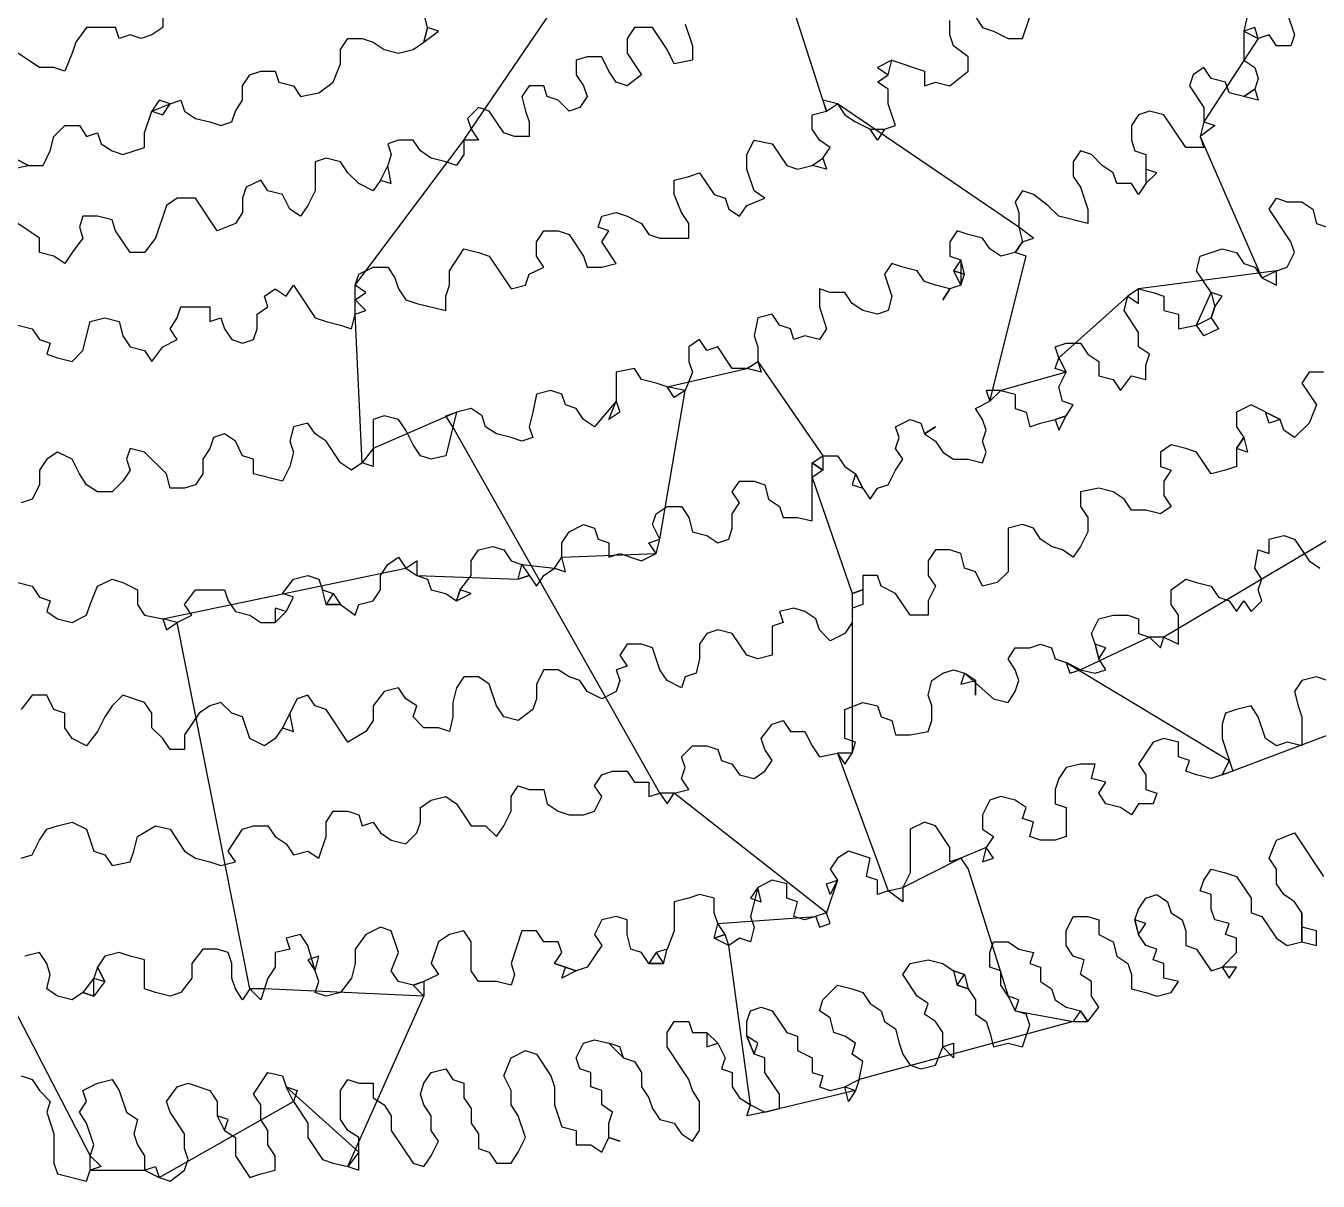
# Model space of a CAD drawing. Header units: metres. Extents: x 15 to 2853, y 44 to 1438.
# Drawn here: x 2241.2 to 2597.5, y 530 to 848.5 of the extents above; entities that cross this region are included whole.
import ezdxf

# ---------------------------------------------------------------- set-up
doc = ezdxf.new("R2010")
doc.units = ezdxf.units.M
doc.layers.add('Draw', color=2, linetype='CONTINUOUS')
doc.layers.add('Skip', color=1, linetype='CONTINUOUS')

msp = doc.modelspace()

# ---------------------------------------------------------------- linework, layer by layer
at = {"layer": 'draw'}
for p, q in [((2279, 852), (2279, 848)), ((2352, 848), (2351, 852)), ((2589, 852), (2591, 846)), ((2258, 848), (2255, 844)), ((2266, 848), (2258, 848)), ((2267, 845), (2266, 848)), ((2279, 848), (2276, 846)), ((2352, 848), (2351, 844)), ((2355, 847), (2352, 848)), ((2409, 848), (2407, 845)), ((2414, 848), (2409, 848)), ((2418, 842), (2414, 848)), ((2423, 849), (2425, 843)), ((2496, 846), (2496, 850)), ((2503, 851), (2505, 848)), ((2505, 848), (2508, 847)), ((2516, 845), (2518, 851)), ((2580, 848), (2577, 847)), ((2581, 845), (2580, 848)), ((2270, 846), (2267, 845)), ((2273, 845), (2270, 846)), ((2276, 846), (2273, 845)), ((2328, 842), (2330, 845)), ((2330, 845), (2334, 845)), ((2334, 845), (2337, 844)), ((2351, 844), (2355, 847)), ((2407, 845), (2407, 841)), ((2497, 843), (2496, 846)), ((2508, 847), (2512, 845)), ((2512, 845), (2516, 845)), ((2577, 847), (2577, 839)), ((2577, 847), (2581, 845)), ((2584, 846), (2581, 845)), ((2586, 843), (2584, 846)), ((2591, 846), (2590, 843)), ((2245, 837), (2239, 841)), ((2254, 841), (2252, 836)), ((2255, 844), (2254, 841)), ((2328, 838), (2328, 842)), ((2337, 844), (2340, 842)), ((2340, 842), (2344, 841)), ((2344, 841), (2348, 842)), ((2348, 842), (2351, 844)), ((2407, 841), (2411, 835)), ((2420, 838), (2418, 842)), ((2425, 843), (2425, 839)), ((2501, 840), (2497, 843)), ((2590, 843), (2586, 843)), ((2326, 833), (2328, 838)), ((2396, 840), (2393, 839)), ((2393, 839), (2393, 835)), ((2400, 840), (2396, 840)), ((2402, 836), (2400, 840)), ((2425, 839), (2420, 838)), ((2480, 839), (2476, 837)), ((2479, 835), (2480, 839)), ((2480, 839), (2489, 836)), ((2501, 836), (2501, 840)), ((2577, 839), (2580, 837)), ((2249, 837), (2245, 837)), ((2252, 836), (2249, 837)), ((2301, 832), (2303, 835)), ((2303, 835), (2306, 836)), ((2306, 836), (2310, 836)), ((2310, 836), (2311, 833)), ((2393, 835), (2395, 832)), ((2404, 833), (2402, 836)), ((2411, 835), (2407, 832)), ((2476, 837), (2479, 835)), ((2476, 833), (2479, 835)), ((2489, 836), (2489, 832)), ((2563, 835), (2562, 832)), ((2566, 837), (2563, 835)), ((2568, 834), (2566, 837)), ((2572, 833), (2568, 834)), ((2580, 837), (2581, 834)), ((2581, 834), (2580, 831)), ((2301, 828), (2301, 832)), ((2311, 833), (2315, 832)), ((2315, 832), (2317, 829)), ((2322, 830), (2326, 833)), ((2380, 832), (2378, 829)), ((2384, 832), (2380, 832)), ((2385, 829), (2384, 832)), ((2395, 832), (2396, 829)), ((2407, 832), (2404, 833)), ((2479, 831), (2476, 833)), ((2479, 827), (2479, 831)), ((2489, 832), (2492, 833)), ((2492, 833), (2496, 832)), ((2562, 832), (2566, 826)), ((2573, 830), (2572, 833)), ((2580, 831), (2577, 829)), ((2580, 831), (2581, 828)), ((2278, 828), (2276, 825)), ((2281, 827), (2278, 828)), ((2279, 824), (2281, 827)), ((2281, 827), (2284, 828)), ((2284, 828), (2285, 825)), ((2299, 825), (2301, 828)), ((2378, 829), (2379, 825)), ((2388, 828), (2385, 829)), ((2391, 825), (2388, 828)), ((2396, 829), (2394, 826)), ((2465, 827), (2461, 828)), ((2461, 828), (2462, 825)), ((2462, 825), (2465, 827)), ((2465, 827), (2467, 824)), ((2481, 821), (2479, 827)), ((2581, 828), (2573, 830)), ((2274, 819), (2276, 825)), ((2276, 825), (2279, 824)), ((2285, 825), (2288, 823)), ((2288, 823), (2292, 822)), ((2298, 822), (2299, 825)), ((2366, 826), (2363, 823)), ((2363, 823), (2364, 820)), ((2369, 825), (2366, 826)), ((2373, 819), (2369, 825)), ((2379, 825), (2380, 822)), ((2394, 826), (2391, 825)), ((2458, 824), (2462, 825)), ((2458, 820), (2458, 824)), ((2467, 824), (2470, 822)), ((2548, 824), (2546, 821)), ((2551, 825), (2548, 824)), ((2555, 824), (2551, 825)), ((2561, 815), (2555, 824)), ((2566, 826), (2566, 822)), ((2249, 818), (2252, 821)), ((2252, 821), (2256, 821)), ((2256, 821), (2258, 818)), ((2292, 822), (2295, 821)), ((2295, 821), (2298, 822)), ((2362, 817), (2364, 820)), ((2364, 820), (2366, 817)), ((2380, 822), (2380, 818)), ((2460, 817), (2458, 820)), ((2470, 822), (2474, 820)), ((2474, 820), (2478, 820)), ((2476, 817), (2474, 820)), ((2478, 820), (2476, 817)), ((2478, 820), (2481, 821)), ((2546, 821), (2546, 817)), ((2566, 822), (2565, 818)), ((2569, 821), (2565, 818)), ((2566, 822), (2569, 821)), ((2248, 814), (2249, 818)), ((2258, 818), (2261, 819)), ((2261, 819), (2262, 816)), ((2262, 816), (2265, 814)), ((2274, 815), (2274, 819)), ((2344, 817), (2341, 816)), ((2341, 816), (2342, 813)), ((2348, 817), (2344, 817)), ((2350, 814), (2348, 817)), ((2366, 817), (2362, 817)), ((2362, 817), (2362, 813)), ((2376, 818), (2373, 819)), ((2380, 818), (2376, 818)), ((2440, 813), (2442, 817)), ((2442, 817), (2447, 816)), ((2447, 816), (2451, 810)), ((2463, 815), (2460, 817)), ((2546, 817), (2547, 814)), ((2565, 818), (2566, 815)), ((2246, 810), (2248, 814)), ((2265, 814), (2268, 813)), ((2268, 813), (2274, 815)), ((2342, 813), (2341, 810)), ((2353, 812), (2350, 814)), ((2362, 813), (2360, 810)), ((2440, 809), (2440, 813)), ((2461, 812), (2463, 815)), ((2532, 814), (2530, 811)), ((2535, 813), (2532, 814)), ((2538, 810), (2535, 813)), ((2547, 814), (2550, 813)), ((2550, 813), (2550, 805)), ((2566, 815), (2561, 815)), ((2237, 809), (2242, 810)), ((2242, 810), (2238, 812)), ((2242, 810), (2246, 810)), ((2324, 812), (2321, 811)), ((2321, 811), (2321, 803)), ((2328, 811), (2324, 812)), ((2330, 808), (2328, 811)), ((2341, 810), (2339, 806)), ((2342, 805), (2341, 810)), ((2357, 811), (2353, 812)), ((2360, 810), (2357, 811)), ((2442, 803), (2440, 809)), ((2451, 810), (2454, 809)), ((2454, 809), (2458, 810)), ((2458, 810), (2461, 812)), ((2462, 809), (2458, 810)), ((2461, 812), (2462, 809)), ((2530, 811), (2530, 807)), ((2541, 808), (2538, 810)), ((2553, 808), (2550, 809)), ((2306, 806), (2302, 804)), ((2308, 803), (2306, 806)), ((2333, 805), (2330, 808)), ((2339, 806), (2337, 803)), ((2339, 806), (2342, 805)), ((2420, 806), (2424, 807)), ((2420, 802), (2420, 806)), ((2424, 807), (2427, 808)), ((2427, 808), (2431, 802)), ((2530, 807), (2532, 804)), ((2542, 805), (2541, 808)), ((2550, 805), (2553, 808)), ((2302, 804), (2301, 801)), ((2312, 802), (2308, 803)), ((2314, 798), (2312, 802)), ((2321, 803), (2319, 799)), ((2337, 803), (2333, 805)), ((2422, 797), (2420, 802)), ((2431, 802), (2434, 801)), ((2445, 801), (2442, 803)), ((2516, 803), (2514, 800)), ((2519, 802), (2516, 803)), ((2523, 799), (2519, 802)), ((2532, 804), (2534, 798)), ((2546, 805), (2542, 805)), ((2548, 802), (2546, 805)), ((2550, 805), (2548, 802)), ((2280, 799), (2277, 790)), ((2283, 801), (2280, 799)), ((2288, 801), (2283, 801)), ((2294, 792), (2288, 801)), ((2301, 801), (2301, 797)), ((2317, 796), (2314, 798)), ((2319, 799), (2317, 796)), ((2434, 801), (2435, 798)), ((2435, 798), (2438, 796)), ((2438, 796), (2440, 799)), ((2440, 799), (2445, 801)), ((2514, 800), (2515, 797)), ((2526, 796), (2523, 799)), ((2534, 798), (2534, 794)), ((2584, 798), (2586, 801)), ((2590, 789), (2584, 798)), ((2586, 801), (2589, 800)), ((2589, 800), (2593, 800)), ((2593, 800), (2596, 798)), ((2596, 798), (2597, 794)), ((2257, 796), (2256, 793)), ((2261, 796), (2257, 796)), ((2265, 795), (2261, 796)), ((2266, 792), (2265, 795)), ((2301, 797), (2299, 794)), ((2399, 793), (2400, 796)), ((2400, 796), (2404, 797)), ((2404, 797), (2407, 796)), ((2407, 796), (2411, 794)), ((2424, 794), (2422, 797)), ((2515, 797), (2515, 793)), ((2534, 794), (2526, 796)), ((2245, 790), (2239, 794)), ((2256, 793), (2257, 790)), ((2270, 786), (2266, 792)), ((2299, 794), (2294, 792)), ((2382, 789), (2384, 792)), ((2384, 792), (2388, 792)), ((2388, 792), (2391, 791)), ((2391, 791), (2395, 785)), ((2402, 792), (2399, 793)), ((2400, 789), (2402, 792)), ((2411, 794), (2413, 791)), ((2413, 791), (2416, 790)), ((2424, 790), (2424, 794)), ((2498, 792), (2496, 789)), ((2501, 791), (2498, 792)), ((2505, 790), (2501, 791)), ((2515, 793), (2516, 789)), ((2519, 790), (2515, 793)), ((2597, 794), (2600, 793)), ((2245, 786), (2245, 790)), ((2257, 790), (2254, 786)), ((2277, 790), (2274, 786)), ((2382, 785), (2382, 789)), ((2404, 783), (2400, 789)), ((2416, 790), (2424, 790)), ((2496, 789), (2496, 785)), ((2507, 787), (2505, 790)), ((2516, 789), (2514, 786)), ((2516, 789), (2519, 790)), ((2591, 786), (2590, 789)), ((2249, 785), (2245, 786)), ((2252, 783), (2249, 785)), ((2254, 786), (2252, 783)), ((2274, 786), (2270, 786)), ((2358, 781), (2362, 787)), ((2362, 787), (2366, 786)), ((2366, 786), (2369, 785)), ((2369, 785), (2375, 776)), ((2384, 782), (2382, 785)), ((2395, 785), (2396, 782)), ((2496, 785), (2499, 784)), ((2499, 784), (2497, 781)), ((2500, 780), (2499, 784)), ((2510, 785), (2507, 787)), ((2514, 786), (2510, 785)), ((2517, 785), (2514, 786)), ((2564, 781), (2565, 785)), ((2565, 785), (2571, 787)), ((2571, 787), (2575, 786)), ((2575, 786), (2577, 783)), ((2589, 782), (2591, 786)), ((2333, 780), (2337, 782)), ((2337, 782), (2341, 782)), ((2341, 782), (2343, 779)), ((2358, 777), (2358, 781)), ((2380, 780), (2384, 782)), ((2396, 782), (2400, 782)), ((2400, 782), (2404, 783)), ((2480, 783), (2478, 780)), ((2483, 782), (2480, 783)), ((2487, 781), (2483, 782)), ((2489, 778), (2487, 781)), ((2497, 781), (2499, 777)), ((2500, 780), (2497, 781)), ((2568, 775), (2564, 781)), ((2577, 783), (2580, 782)), ((2580, 782), (2582, 779)), ((2582, 779), (2586, 781)), ((2586, 781), (2589, 782)), ((2586, 777), (2586, 781)), ((2313, 774), (2315, 777)), ((2315, 777), (2321, 768)), ((2332, 777), (2333, 780)), ((2335, 775), (2332, 777)), ((2332, 769), (2332, 777)), ((2343, 779), (2344, 776)), ((2357, 774), (2358, 777)), ((2375, 776), (2379, 777)), ((2379, 777), (2380, 780)), ((2478, 780), (2480, 774)), ((2492, 777), (2489, 778)), ((2496, 776), (2492, 777)), ((2499, 777), (2496, 776)), ((2499, 777), (2500, 780)), ((2582, 779), (2586, 777)), ((2307, 774), (2310, 776)), ((2308, 771), (2307, 774)), ((2310, 776), (2313, 774)), ((2332, 773), (2335, 775)), ((2344, 776), (2346, 773)), ((2357, 770), (2357, 774)), ((2463, 775), (2460, 776)), ((2460, 776), (2460, 771)), ((2467, 775), (2463, 775)), ((2469, 772), (2467, 775)), ((2480, 774), (2479, 770)), ((2496, 776), (2494, 773)), ((2544, 770), (2545, 774)), ((2548, 776), (2545, 774)), ((2545, 774), (2548, 772)), ((2548, 772), (2548, 776)), ((2548, 776), (2552, 775)), ((2552, 775), (2555, 774)), ((2555, 774), (2555, 770)), ((2571, 774), (2568, 775)), ((2568, 775), (2569, 771)), ((2569, 771), (2571, 774)), ((2283, 768), (2284, 771)), ((2284, 771), (2292, 771)), ((2292, 771), (2292, 767)), ((2305, 769), (2308, 771)), ((2335, 770), (2332, 773)), ((2332, 769), (2335, 770)), ((2346, 773), (2349, 772)), ((2349, 772), (2357, 770)), ((2460, 771), (2462, 765)), ((2472, 770), (2469, 772)), ((2476, 769), (2472, 770)), ((2479, 770), (2476, 769)), ((2548, 764), (2544, 770)), ((2555, 770), (2559, 769)), ((2568, 768), (2569, 771)), ((2239, 766), (2243, 765)), ((2257, 759), (2259, 767)), ((2259, 767), (2263, 768)), ((2263, 768), (2267, 767)), ((2281, 765), (2283, 768)), ((2292, 767), (2295, 768)), ((2295, 768), (2296, 765)), ((2305, 765), (2305, 769)), ((2321, 768), (2324, 767)), ((2324, 767), (2328, 766)), ((2328, 766), (2331, 765)), ((2331, 765), (2332, 769)), ((2447, 769), (2443, 768)), ((2449, 766), (2447, 769)), ((2452, 765), (2449, 766)), ((2559, 769), (2559, 765)), ((2559, 765), (2564, 766)), ((2564, 766), (2568, 768)), ((2566, 763), (2564, 766)), ((2568, 768), (2570, 765)), ((2243, 765), (2245, 762)), ((2268, 763), (2270, 760)), ((2283, 762), (2281, 765)), ((2296, 765), (2298, 762)), ((2304, 762), (2305, 765)), ((2442, 763), (2443, 760)), ((2453, 762), (2452, 765)), ((2456, 763), (2453, 762)), ((2460, 762), (2456, 763)), ((2462, 765), (2460, 762)), ((2548, 760), (2548, 764)), ((2570, 765), (2566, 763)), ((2245, 762), (2248, 761)), ((2248, 761), (2247, 758)), ((2254, 756), (2257, 759)), ((2270, 760), (2274, 759)), ((2274, 759), (2276, 756)), ((2276, 756), (2279, 760)), ((2279, 760), (2283, 762)), ((2298, 762), (2301, 761)), ((2301, 761), (2304, 762)), ((2427, 762), (2424, 760)), ((2424, 760), (2424, 756)), ((2429, 759), (2427, 762)), ((2432, 760), (2429, 759)), ((2436, 754), (2432, 760)), ((2525, 760), (2528, 761)), ((2526, 757), (2525, 760)), ((2528, 761), (2532, 761)), ((2532, 761), (2534, 758)), ((2551, 758), (2548, 760)), ((2247, 758), (2250, 757)), ((2250, 757), (2254, 756)), ((2424, 756), (2425, 753)), ((2440, 754), (2443, 756)), ((2443, 756), (2444, 753)), ((2525, 754), (2526, 757)), ((2526, 757), (2528, 753)), ((2534, 758), (2537, 756)), ((2537, 756), (2537, 752)), ((2550, 755), (2551, 758)), ((2409, 754), (2404, 753)), ((2404, 753), (2404, 745)), ((2411, 751), (2409, 754)), ((2425, 753), (2423, 748)), ((2440, 754), (2436, 754)), ((2444, 753), (2440, 754)), ((2528, 753), (2525, 754)), ((2537, 752), (2541, 751)), ((2543, 748), (2546, 752)), ((2546, 752), (2550, 751)), ((2550, 751), (2550, 755)), ((2595, 753), (2593, 750)), ((2599, 753), (2595, 753)), ((2415, 750), (2411, 751)), ((2418, 749), (2415, 750)), ((2420, 746), (2418, 749)), ((2423, 748), (2418, 749)), ((2527, 745), (2526, 749)), ((2541, 751), (2543, 748)), ((2593, 750), (2597, 744)), ((2382, 747), (2381, 742)), ((2386, 748), (2382, 747)), ((2389, 747), (2386, 748)), ((2390, 744), (2389, 747)), ((2402, 740), (2404, 745)), ((2404, 745), (2405, 742)), ((2423, 748), (2420, 746)), ((2503, 743), (2507, 745)), ((2510, 748), (2506, 748)), ((2506, 748), (2507, 745)), ((2507, 745), (2510, 748)), ((2510, 748), (2514, 747)), ((2514, 747), (2514, 743)), ((2530, 744), (2527, 745)), ((2340, 741), (2337, 740)), ((2344, 740), (2340, 741)), ((2360, 742), (2357, 730)), ((2357, 741), (2360, 742)), ((2359, 738), (2357, 741)), ((2364, 743), (2360, 742)), ((2367, 741), (2364, 743)), ((2368, 738), (2367, 741)), ((2381, 742), (2380, 738)), ((2393, 743), (2390, 744)), ((2395, 740), (2393, 743)), ((2405, 742), (2402, 740)), ((2505, 740), (2503, 743)), ((2514, 743), (2517, 742)), ((2517, 742), (2518, 738)), ((2528, 741), (2525, 740)), ((2526, 737), (2528, 741)), ((2528, 741), (2530, 744)), ((2579, 744), (2575, 742)), ((2575, 742), (2575, 738)), ((2587, 740), (2579, 744)), ((2584, 739), (2583, 742)), ((2597, 744), (2595, 739)), ((2315, 738), (2314, 734)), ((2319, 739), (2315, 738)), ((2321, 736), (2319, 739)), ((2337, 740), (2337, 727)), ((2346, 737), (2344, 740)), ((2371, 736), (2368, 738)), ((2380, 738), (2381, 735)), ((2398, 738), (2395, 740)), ((2481, 738), (2485, 740)), ((2482, 735), (2481, 738)), ((2485, 740), (2488, 739)), ((2488, 739), (2489, 736)), ((2489, 736), (2492, 738)), ((2506, 737), (2505, 740)), ((2518, 738), (2521, 739)), ((2521, 739), (2525, 740)), ((2525, 740), (2526, 737)), ((2575, 738), (2577, 735)), ((2587, 740), (2584, 739)), ((2588, 737), (2587, 740)), ((2293, 735), (2292, 732)), ((2296, 736), (2293, 735)), ((2299, 734), (2296, 736)), ((2301, 730), (2299, 734)), ((2314, 734), (2315, 731)), ((2324, 734), (2321, 736)), ((2328, 728), (2324, 734)), ((2348, 733), (2346, 737)), ((2375, 735), (2371, 736)), ((2378, 734), (2375, 735)), ((2381, 735), (2378, 734)), ((2481, 732), (2482, 735)), ((2489, 736), (2492, 734)), ((2492, 734), (2494, 731)), ((2505, 734), (2506, 737)), ((2506, 731), (2505, 734)), ((2575, 732), (2577, 735)), ((2577, 735), (2578, 731)), ((2591, 735), (2588, 737)), ((2250, 731), (2247, 729)), ((2254, 729), (2250, 731)), ((2270, 732), (2269, 729)), ((2274, 731), (2270, 732)), ((2280, 725), (2274, 731)), ((2292, 732), (2290, 729)), ((2315, 731), (2314, 727)), ((2337, 732), (2334, 728)), ((2350, 730), (2348, 733)), ((2483, 729), (2481, 732)), ((2494, 731), (2497, 729)), ((2505, 728), (2506, 731)), ((2557, 733), (2554, 731)), ((2554, 731), (2554, 727)), ((2561, 732), (2557, 733)), ((2564, 731), (2561, 732)), ((2568, 725), (2564, 731)), ((2578, 731), (2575, 732)), ((2575, 732), (2575, 727)), ((2247, 729), (2245, 726)), ((2256, 725), (2254, 729)), ((2269, 729), (2270, 726)), ((2290, 729), (2290, 725)), ((2304, 729), (2301, 730)), ((2304, 725), (2304, 729)), ((2314, 727), (2312, 723)), ((2331, 726), (2328, 728)), ((2334, 728), (2331, 726)), ((2337, 727), (2334, 728)), ((2353, 729), (2350, 730)), ((2357, 730), (2353, 729)), ((2458, 728), (2461, 730)), ((2458, 712), (2458, 728)), ((2461, 726), (2458, 728)), ((2461, 730), (2465, 730)), ((2461, 730), (2461, 726)), ((2465, 730), (2467, 727)), ((2467, 727), (2470, 725)), ((2481, 726), (2483, 729)), ((2497, 729), (2501, 729)), ((2501, 729), (2505, 728)), ((2554, 727), (2557, 726)), ((2575, 727), (2572, 726)), ((2245, 726), (2245, 722)), ((2258, 722), (2256, 725)), ((2270, 726), (2268, 723)), ((2281, 721), (2280, 725)), ((2290, 725), (2288, 722)), ((2312, 723), (2304, 725)), ((2461, 726), (2458, 724)), ((2470, 725), (2469, 722)), ((2472, 721), (2470, 725)), ((2479, 722), (2481, 726)), ((2557, 726), (2555, 723)), ((2572, 726), (2568, 725)), ((2261, 720), (2258, 722)), ((2265, 720), (2261, 720)), ((2268, 723), (2265, 720)), ((2285, 721), (2281, 721)), ((2288, 722), (2285, 721)), ((2436, 720), (2438, 723)), ((2438, 717), (2436, 720)), ((2438, 723), (2442, 723)), ((2442, 723), (2445, 722)), ((2445, 722), (2446, 718)), ((2469, 722), (2472, 721)), ((2472, 721), (2474, 718)), ((2474, 718), (2476, 721)), ((2476, 721), (2479, 722)), ((2537, 721), (2532, 720)), ((2532, 720), (2532, 716)), ((2541, 720), (2537, 721)), ((2544, 718), (2541, 720)), ((2555, 723), (2555, 719)), ((2243, 718), (2240, 717)), ((2436, 714), (2438, 717)), ((2446, 718), (2449, 716)), ((2546, 715), (2544, 718)), ((2555, 719), (2557, 716)), ((2414, 711), (2415, 714)), ((2415, 714), (2418, 716)), ((2422, 716), (2424, 713)), ((2424, 713), (2425, 709)), ((2436, 710), (2436, 714)), ((2449, 716), (2450, 713)), ((2450, 713), (2454, 713)), ((2454, 713), (2458, 712)), ((2532, 716), (2534, 713)), ((2534, 713), (2534, 709)), ((2550, 715), (2546, 715)), ((2554, 714), (2550, 715)), ((2557, 716), (2554, 714)), ((2389, 706), (2391, 709)), ((2395, 711), (2398, 710)), ((2398, 710), (2399, 707)), ((2416, 707), (2414, 711)), ((2425, 709), (2429, 708)), ((2435, 707), (2436, 710)), ((2516, 711), (2512, 710)), ((2512, 710), (2512, 698)), ((2519, 710), (2516, 711)), ((2521, 707), (2519, 710)), ((2534, 709), (2532, 705)), ((2389, 702), (2389, 706)), ((2399, 707), (2402, 706)), ((2402, 706), (2402, 702)), ((2413, 706), (2416, 707)), ((2415, 703), (2413, 706)), ((2415, 703), (2416, 707)), ((2429, 708), (2432, 706)), ((2432, 706), (2435, 707)), ((2524, 705), (2521, 707)), ((2584, 707), (2588, 708)), ((2584, 703), (2584, 707)), ((2588, 708), (2591, 707)), ((2591, 707), (2595, 701)), ((2341, 700), (2344, 702)), ((2344, 702), (2346, 699)), ((2364, 701), (2366, 704)), ((2366, 704), (2370, 705)), ((2370, 705), (2373, 704)), ((2373, 704), (2375, 701)), ((2387, 699), (2389, 702)), ((2390, 698), (2389, 702)), ((2402, 702), (2405, 703)), ((2405, 703), (2411, 701)), ((2411, 701), (2415, 703)), ((2492, 704), (2490, 701)), ((2496, 704), (2492, 704)), ((2499, 703), (2496, 704)), ((2500, 699), (2499, 703)), ((2527, 704), (2524, 705)), ((2530, 702), (2527, 704)), ((2532, 705), (2530, 702)), ((2581, 704), (2584, 703)), ((2339, 697), (2341, 700)), ((2346, 699), (2349, 701)), ((2346, 699), (2349, 697)), ((2349, 701), (2349, 697)), ((2364, 697), (2364, 701)), ((2375, 701), (2378, 700)), ((2377, 696), (2378, 700)), ((2378, 700), (2382, 694)), ((2384, 697), (2387, 699)), ((2387, 699), (2390, 698)), ((2490, 701), (2490, 697)), ((2503, 698), (2500, 699)), ((2582, 696), (2580, 699)), ((2595, 701), (2598, 699)), ((2239, 695), (2243, 694)), ((2261, 694), (2265, 696)), ((2265, 696), (2268, 695)), ((2268, 695), (2272, 693)), ((2312, 692), (2315, 696)), ((2315, 696), (2319, 697)), ((2319, 697), (2322, 696)), ((2322, 696), (2323, 693)), ((2339, 693), (2339, 697)), ((2349, 697), (2352, 696)), ((2352, 696), (2353, 693)), ((2361, 693), (2364, 697)), ((2377, 696), (2380, 697)), ((2382, 694), (2384, 697)), ((2476, 697), (2472, 697)), ((2472, 697), (2472, 689)), ((2477, 694), (2476, 697)), ((2490, 697), (2492, 694)), ((2505, 694), (2503, 698)), ((2509, 695), (2505, 694)), ((2512, 698), (2509, 695)), ((2561, 696), (2564, 695)), ((2564, 695), (2568, 694)), ((2581, 693), (2582, 696)), ((2243, 694), (2245, 691)), ((2259, 689), (2261, 694)), ((2272, 693), (2272, 689)), ((2285, 689), (2288, 693)), ((2288, 693), (2296, 693)), ((2296, 693), (2297, 690)), ((2315, 691), (2312, 692)), ((2323, 693), (2326, 692)), ((2324, 689), (2323, 693)), ((2326, 692), (2324, 689)), ((2326, 692), (2328, 689)), ((2337, 690), (2339, 693)), ((2353, 693), (2357, 692)), ((2357, 692), (2360, 690)), ((2361, 693), (2360, 690)), ((2360, 690), (2364, 692)), ((2364, 692), (2361, 693)), ((2469, 692), (2472, 693)), ((2469, 692), (2469, 684)), ((2481, 692), (2477, 694)), ((2485, 686), (2481, 692)), ((2492, 694), (2490, 690)), ((2557, 689), (2557, 693)), ((2568, 694), (2570, 691)), ((2582, 690), (2581, 693)), ((2245, 691), (2248, 690)), ((2248, 690), (2247, 687)), ((2258, 686), (2259, 689)), ((2272, 689), (2274, 686)), ((2287, 686), (2285, 689)), ((2297, 690), (2299, 687)), ((2313, 687), (2310, 688)), ((2310, 688), (2310, 684)), ((2313, 687), (2315, 691)), ((2328, 689), (2324, 689)), ((2328, 689), (2332, 686)), ((2332, 686), (2333, 689)), ((2333, 689), (2337, 690)), ((2453, 688), (2449, 687)), ((2456, 687), (2453, 688)), ((2472, 689), (2469, 688)), ((2490, 690), (2490, 686)), ((2559, 686), (2557, 689)), ((2570, 691), (2573, 690)), ((2573, 690), (2575, 687)), ((2575, 687), (2577, 690)), ((2577, 690), (2579, 687)), ((2579, 687), (2582, 690)), ((2247, 687), (2250, 685)), ((2250, 685), (2254, 684)), ((2254, 684), (2258, 686)), ((2274, 686), (2279, 685)), ((2279, 685), (2280, 682)), ((2283, 684), (2279, 685)), ((2280, 682), (2283, 684)), ((2283, 684), (2287, 686)), ((2299, 687), (2303, 686)), ((2303, 686), (2306, 684)), ((2306, 684), (2310, 684)), ((2310, 684), (2313, 687)), ((2450, 684), (2447, 683)), ((2449, 687), (2450, 684)), ((2459, 685), (2456, 687)), ((2460, 682), (2459, 685)), ((2469, 684), (2467, 681)), ((2490, 686), (2485, 686)), ((2535, 681), (2537, 685)), ((2537, 685), (2541, 686)), ((2541, 686), (2545, 686)), ((2545, 686), (2548, 685)), ((2548, 685), (2548, 681)), ((2559, 678), (2559, 686)), ((2429, 681), (2427, 678)), ((2432, 682), (2429, 681)), ((2436, 681), (2432, 682)), ((2440, 675), (2436, 681)), ((2447, 683), (2447, 675)), ((2463, 679), (2460, 682)), ((2467, 681), (2463, 679)), ((2536, 678), (2535, 681)), ((2548, 681), (2551, 680)), ((2407, 678), (2405, 675)), ((2411, 678), (2407, 678)), ((2414, 677), (2411, 678)), ((2416, 671), (2414, 677)), ((2427, 678), (2427, 674)), ((2512, 674), (2514, 677)), ((2514, 677), (2518, 677)), ((2518, 677), (2521, 678)), ((2521, 678), (2524, 677)), ((2524, 677), (2525, 674)), ((2539, 677), (2536, 678)), ((2536, 678), (2537, 674)), ((2537, 674), (2539, 677)), ((2551, 680), (2554, 677)), ((2555, 680), (2551, 680)), ((2554, 677), (2555, 680)), ((2555, 680), (2559, 678)), ((2405, 675), (2407, 672)), ((2427, 674), (2426, 670)), ((2443, 674), (2440, 675)), ((2447, 675), (2443, 674)), ((2514, 671), (2512, 674)), ((2525, 674), (2528, 673)), ((2539, 671), (2537, 674)), ((2388, 671), (2384, 671)), ((2391, 669), (2388, 671)), ((2407, 672), (2404, 671)), ((2404, 671), (2405, 668)), ((2418, 668), (2416, 671)), ((2426, 670), (2423, 669)), ((2491, 668), (2494, 670)), ((2494, 670), (2497, 671)), ((2497, 671), (2500, 670)), ((2500, 670), (2499, 667)), ((2503, 668), (2500, 670)), ((2515, 668), (2514, 671)), ((2528, 673), (2529, 670)), ((2532, 671), (2528, 673)), ((2529, 670), (2532, 671)), ((2532, 671), (2536, 670)), ((2536, 670), (2539, 671)), ((2362, 669), (2360, 666)), ((2366, 669), (2362, 669)), ((2369, 667), (2366, 669)), ((2371, 661), (2369, 667)), ((2382, 667), (2382, 663)), ((2394, 668), (2391, 669)), ((2396, 665), (2394, 668)), ((2405, 668), (2404, 665)), ((2422, 666), (2418, 668)), ((2423, 669), (2422, 666)), ((2490, 664), (2491, 668)), ((2499, 667), (2503, 668)), ((2503, 668), (2503, 664)), ((2514, 665), (2515, 668)), ((2593, 668), (2591, 665)), ((2597, 669), (2593, 668)), ((2600, 668), (2597, 669)), ((2243, 664), (2240, 660)), ((2247, 664), (2243, 664)), ((2249, 660), (2247, 664)), ((2268, 664), (2265, 661)), ((2274, 662), (2268, 664)), ((2316, 663), (2312, 655)), ((2319, 664), (2316, 663)), ((2321, 661), (2319, 664)), ((2340, 665), (2337, 661)), ((2344, 666), (2340, 665)), ((2346, 663), (2344, 666)), ((2349, 661), (2346, 663)), ((2360, 666), (2359, 662)), ((2382, 663), (2381, 660)), ((2400, 663), (2396, 665)), ((2404, 665), (2400, 663)), ((2491, 661), (2490, 664)), ((2508, 663), (2512, 662)), ((2512, 662), (2514, 665)), ((2591, 665), (2592, 661)), ((2252, 659), (2249, 660)), ((2265, 661), (2263, 658)), ((2276, 659), (2274, 662)), ((2292, 661), (2289, 659)), ((2295, 662), (2292, 661)), ((2298, 659), (2295, 662)), ((2324, 660), (2321, 661)), ((2330, 651), (2324, 660)), ((2337, 661), (2337, 657)), ((2348, 658), (2349, 661)), ((2359, 662), (2359, 658)), ((2373, 658), (2371, 661)), ((2381, 660), (2377, 657)), ((2467, 660), (2472, 662)), ((2467, 652), (2467, 660)), ((2472, 662), (2476, 661)), ((2476, 661), (2477, 658)), ((2491, 657), (2491, 661)), ((2575, 660), (2572, 659)), ((2579, 661), (2575, 660)), ((2581, 658), (2579, 661)), ((2592, 661), (2593, 658)), ((2252, 655), (2252, 659)), ((2263, 658), (2261, 654)), ((2276, 655), (2276, 659)), ((2289, 659), (2285, 653)), ((2301, 658), (2298, 659)), ((2303, 652), (2301, 658)), ((2315, 654), (2314, 659)), ((2337, 657), (2335, 654)), ((2351, 655), (2348, 658)), ((2359, 658), (2358, 654)), ((2377, 657), (2373, 658)), ((2444, 652), (2447, 656)), ((2447, 656), (2450, 657)), ((2450, 657), (2452, 654)), ((2477, 658), (2480, 657)), ((2480, 657), (2481, 653)), ((2490, 654), (2491, 657)), ((2572, 659), (2571, 656)), ((2571, 656), (2571, 652)), ((2583, 652), (2581, 658)), ((2593, 658), (2593, 650)), ((2254, 652), (2252, 655)), ((2258, 650), (2254, 652)), ((2279, 652), (2276, 655)), ((2281, 649), (2279, 652)), ((2285, 653), (2285, 649)), ((2307, 650), (2303, 652)), ((2310, 652), (2307, 650)), ((2312, 655), (2310, 652)), ((2312, 655), (2315, 654)), ((2335, 654), (2330, 651)), ((2355, 655), (2351, 655)), ((2358, 654), (2355, 655)), ((2445, 649), (2444, 652)), ((2452, 654), (2456, 654)), ((2456, 654), (2458, 650)), ((2470, 651), (2467, 652)), ((2481, 653), (2485, 653)), ((2485, 653), (2490, 654)), ((2555, 652), (2552, 651)), ((2559, 651), (2555, 652)), ((2571, 652), (2574, 643)), ((2586, 650), (2583, 652)), ((2285, 649), (2281, 649)), ((2422, 647), (2425, 650)), ((2425, 650), (2429, 650)), ((2429, 650), (2432, 649)), ((2432, 649), (2433, 646)), ((2447, 646), (2445, 649)), ((2458, 650), (2460, 647)), ((2469, 648), (2470, 651)), ((2552, 651), (2548, 645)), ((2559, 647), (2559, 651)), ((2589, 651), (2586, 650)), ((2593, 650), (2589, 651)), ((2423, 644), (2422, 647)), ((2433, 646), (2436, 645)), ((2436, 645), (2438, 642)), ((2445, 643), (2447, 646)), ((2460, 647), (2465, 648)), ((2465, 648), (2467, 645)), ((2469, 648), (2465, 648)), ((2467, 645), (2469, 648)), ((2532, 645), (2528, 644)), ((2536, 645), (2532, 645)), ((2535, 641), (2536, 645)), ((2548, 645), (2550, 642)), ((2562, 646), (2559, 647)), ((2561, 643), (2562, 646)), ((2573, 646), (2571, 642)), ((2398, 639), (2400, 642)), ((2400, 642), (2403, 643)), ((2403, 643), (2407, 643)), ((2407, 643), (2409, 640)), ((2422, 641), (2423, 644)), ((2442, 641), (2445, 643)), ((2528, 644), (2526, 641)), ((2550, 642), (2550, 638)), ((2564, 642), (2561, 643)), ((2568, 641), (2564, 642)), ((2574, 643), (2568, 641)), ((2375, 636), (2377, 639)), ((2377, 639), (2380, 638)), ((2380, 638), (2384, 638)), ((2384, 638), (2385, 634)), ((2400, 636), (2398, 639)), ((2409, 640), (2413, 640)), ((2413, 640), (2413, 636)), ((2420, 637), (2424, 638)), ((2424, 638), (2422, 641)), ((2526, 641), (2525, 638)), ((2525, 638), (2525, 634)), ((2539, 640), (2535, 641)), ((2537, 637), (2539, 640)), ((2550, 638), (2553, 637)), ((2350, 633), (2353, 635)), ((2353, 635), (2357, 636)), ((2357, 636), (2360, 634)), ((2375, 632), (2375, 636)), ((2398, 632), (2400, 636)), ((2413, 636), (2416, 637)), ((2416, 637), (2418, 634)), ((2420, 637), (2416, 637)), ((2418, 634), (2420, 637)), ((2507, 635), (2505, 631)), ((2510, 636), (2507, 635)), ((2514, 635), (2510, 636)), ((2517, 633), (2514, 635)), ((2539, 634), (2537, 637)), ((2553, 637), (2552, 634)), ((2324, 629), (2326, 632)), ((2326, 632), (2330, 632)), ((2330, 632), (2333, 631)), ((2333, 631), (2334, 628)), ((2350, 629), (2350, 633)), ((2360, 634), (2364, 628)), ((2373, 628), (2375, 632)), ((2385, 634), (2388, 632)), ((2388, 632), (2391, 631)), ((2391, 631), (2395, 631)), ((2395, 631), (2398, 632)), ((2505, 631), (2505, 627)), ((2516, 630), (2517, 633)), ((2525, 634), (2528, 633)), ((2528, 633), (2528, 625)), ((2543, 633), (2539, 634)), ((2546, 631), (2543, 633)), ((2548, 634), (2546, 631)), ((2552, 634), (2548, 634)), ((2245, 624), (2247, 627)), ((2247, 627), (2250, 628)), ((2250, 628), (2254, 629)), ((2254, 629), (2258, 627)), ((2258, 627), (2260, 621)), ((2277, 628), (2281, 627)), ((2281, 627), (2285, 621)), ((2297, 621), (2301, 627)), ((2301, 627), (2304, 628)), ((2304, 628), (2308, 628)), ((2308, 628), (2310, 625)), ((2324, 625), (2324, 629)), ((2334, 628), (2337, 629)), ((2337, 629), (2339, 626)), ((2349, 626), (2350, 629)), ((2364, 628), (2368, 628)), ((2368, 628), (2371, 625)), ((2371, 625), (2373, 628)), ((2489, 629), (2485, 627)), ((2485, 627), (2485, 615)), ((2492, 628), (2489, 629)), ((2496, 622), (2492, 628)), ((2505, 627), (2508, 625)), ((2519, 629), (2516, 630)), ((2518, 625), (2519, 629)), ((2243, 620), (2245, 624)), ((2271, 621), (2272, 625)), ((2310, 625), (2313, 623)), ((2322, 619), (2324, 625)), ((2339, 626), (2342, 624)), ((2342, 624), (2346, 623)), ((2346, 623), (2349, 626)), ((2508, 625), (2506, 622)), ((2521, 624), (2518, 625)), ((2525, 624), (2521, 624)), ((2528, 625), (2525, 624)), ((2584, 619), (2586, 624)), ((2586, 624), (2591, 626)), ((2591, 626), (2599, 614)), ((2240, 619), (2243, 620)), ((2260, 621), (2263, 620)), ((2263, 620), (2265, 617)), ((2270, 618), (2271, 621)), ((2285, 621), (2288, 619)), ((2299, 618), (2297, 621)), ((2313, 623), (2315, 620)), ((2315, 620), (2319, 621)), ((2319, 621), (2322, 619)), ((2468, 621), (2465, 619)), ((2474, 619), (2468, 621)), ((2496, 618), (2496, 622)), ((2506, 622), (2505, 618)), ((2508, 619), (2506, 622)), ((2265, 617), (2270, 618)), ((2288, 619), (2292, 618)), ((2292, 618), (2295, 617)), ((2295, 617), (2299, 618)), ((2465, 619), (2463, 616)), ((2473, 614), (2474, 619)), ((2499, 619), (2496, 618)), ((2499, 619), (2501, 616)), ((2505, 618), (2508, 619)), ((2586, 616), (2584, 619)), ((2447, 613), (2443, 611)), ((2451, 612), (2447, 613)), ((2462, 612), (2465, 613)), ((2463, 616), (2465, 613)), ((2465, 613), (2463, 609)), ((2476, 613), (2473, 614)), ((2476, 609), (2476, 613)), ((2565, 610), (2566, 613)), ((2566, 613), (2568, 616)), ((2568, 616), (2572, 615)), ((2572, 615), (2575, 614)), ((2575, 614), (2579, 608)), ((2586, 612), (2586, 616)), ((2443, 611), (2441, 608)), ((2444, 607), (2443, 611)), ((2451, 608), (2451, 612)), ((2463, 609), (2462, 612)), ((2479, 610), (2476, 609)), ((2479, 610), (2483, 611)), ((2483, 607), (2479, 610)), ((2483, 611), (2483, 607)), ((2568, 609), (2565, 610)), ((2588, 609), (2586, 612)), ((2424, 608), (2420, 607)), ((2420, 607), (2420, 599)), ((2427, 609), (2424, 608)), ((2431, 608), (2427, 609)), ((2431, 604), (2431, 608)), ((2441, 608), (2444, 607)), ((2454, 607), (2451, 608)), ((2453, 603), (2454, 607)), ((2548, 605), (2550, 608)), ((2550, 608), (2553, 609)), ((2553, 609), (2556, 607)), ((2556, 607), (2557, 604)), ((2568, 605), (2568, 609)), ((2579, 608), (2579, 604)), ((2591, 607), (2588, 609)), ((2593, 604), (2591, 607)), ((2404, 603), (2400, 602)), ((2407, 602), (2404, 603)), ((2432, 601), (2431, 604)), ((2441, 603), (2442, 600)), ((2456, 602), (2453, 603)), ((2462, 604), (2456, 602)), ((2459, 603), (2460, 600)), ((2463, 601), (2462, 604)), ((2528, 599), (2530, 603)), ((2530, 603), (2534, 603)), ((2534, 603), (2537, 602)), ((2547, 602), (2548, 605)), ((2557, 604), (2560, 602)), ((2569, 602), (2568, 605)), ((2579, 604), (2582, 603)), ((2582, 603), (2586, 597)), ((2593, 604), (2593, 596)), ((2339, 600), (2335, 598)), ((2342, 599), (2339, 600)), ((2344, 593), (2342, 599)), ((2362, 599), (2358, 598)), ((2364, 596), (2362, 599)), ((2378, 599), (2375, 590)), ((2382, 599), (2378, 599)), ((2384, 596), (2382, 599)), ((2400, 602), (2398, 598)), ((2407, 598), (2407, 602)), ((2420, 599), (2418, 594)), ((2431, 597), (2432, 601)), ((2434, 598), (2432, 601)), ((2442, 600), (2441, 596)), ((2460, 600), (2463, 601)), ((2528, 595), (2528, 599)), ((2537, 602), (2537, 598)), ((2550, 601), (2547, 602)), ((2547, 602), (2548, 598)), ((2548, 598), (2550, 601)), ((2560, 602), (2561, 599)), ((2561, 599), (2561, 595)), ((2573, 601), (2569, 602)), ((2572, 598), (2573, 601)), ((2597, 599), (2593, 600)), ((2597, 595), (2597, 599)), ((2317, 598), (2313, 597)), ((2313, 597), (2314, 594)), ((2319, 595), (2317, 598)), ((2335, 598), (2332, 594)), ((2355, 596), (2353, 590)), ((2358, 598), (2355, 596)), ((2364, 588), (2364, 596)), ((2388, 596), (2384, 596)), ((2389, 593), (2388, 596)), ((2400, 595), (2396, 589)), ((2398, 598), (2400, 595)), ((2408, 594), (2407, 598)), ((2431, 597), (2434, 598)), ((2435, 595), (2431, 597)), ((2435, 595), (2434, 598)), ((2438, 597), (2435, 595)), ((2441, 596), (2438, 597)), ((2507, 593), (2508, 596)), ((2508, 596), (2512, 596)), ((2512, 596), (2515, 594)), ((2530, 592), (2528, 595)), ((2537, 598), (2541, 596)), ((2541, 596), (2542, 592)), ((2550, 595), (2548, 598)), ((2553, 594), (2550, 595)), ((2561, 595), (2564, 594)), ((2575, 597), (2572, 598)), ((2575, 593), (2575, 597)), ((2586, 597), (2589, 595)), ((2589, 595), (2593, 596)), ((2593, 596), (2597, 595)), ((2245, 593), (2241, 592)), ((2247, 590), (2245, 593)), ((2263, 592), (2261, 589)), ((2267, 593), (2263, 592)), ((2270, 592), (2267, 593)), ((2274, 591), (2270, 592)), ((2290, 594), (2287, 590)), ((2294, 594), (2290, 594)), ((2297, 593), (2294, 594)), ((2298, 590), (2297, 593)), ((2314, 594), (2310, 593)), ((2310, 593), (2310, 589)), ((2322, 592), (2319, 591)), ((2321, 588), (2322, 592)), ((2332, 594), (2332, 590)), ((2342, 588), (2344, 593)), ((2387, 590), (2389, 593)), ((2411, 593), (2408, 594)), ((2413, 590), (2411, 593)), ((2415, 593), (2413, 590)), ((2418, 594), (2415, 593)), ((2415, 593), (2417, 590)), ((2417, 590), (2418, 594)), ((2507, 589), (2507, 593)), ((2515, 594), (2519, 593)), ((2519, 593), (2518, 590)), ((2533, 591), (2530, 592)), ((2542, 592), (2545, 590)), ((2552, 591), (2553, 594)), ((2564, 594), (2568, 588)), ((2248, 587), (2247, 590)), ((2261, 589), (2260, 586)), ((2263, 585), (2261, 589)), ((2274, 583), (2274, 591)), ((2287, 590), (2287, 586)), ((2298, 586), (2298, 590)), ((2310, 589), (2308, 586)), ((2319, 591), (2321, 588)), ((2322, 585), (2321, 588)), ((2332, 590), (2331, 586)), ((2344, 585), (2342, 588)), ((2353, 590), (2355, 587)), ((2366, 585), (2364, 588)), ((2375, 590), (2376, 587)), ((2387, 590), (2393, 588)), ((2389, 586), (2390, 589)), ((2393, 588), (2389, 586)), ((2396, 589), (2393, 588)), ((2413, 590), (2417, 590)), ((2483, 587), (2485, 590)), ((2490, 591), (2494, 590)), ((2494, 590), (2497, 588)), ((2497, 588), (2500, 587)), ((2497, 588), (2498, 584)), ((2510, 588), (2507, 589)), ((2510, 584), (2510, 588)), ((2518, 590), (2521, 589)), ((2521, 589), (2521, 585)), ((2532, 587), (2533, 591)), ((2545, 590), (2546, 587)), ((2555, 590), (2552, 591)), ((2555, 586), (2555, 590)), ((2568, 588), (2571, 589)), ((2571, 589), (2573, 586)), ((2575, 589), (2571, 589)), ((2573, 586), (2575, 589)), ((2247, 583), (2248, 587)), ((2260, 586), (2257, 582)), ((2260, 581), (2260, 586)), ((2260, 586), (2263, 585)), ((2263, 585), (2260, 581)), ((2287, 586), (2284, 582)), ((2299, 583), (2298, 586)), ((2308, 586), (2306, 580)), ((2321, 582), (2322, 585)), ((2348, 584), (2344, 585)), ((2351, 585), (2348, 584)), ((2355, 587), (2351, 585)), ((2351, 585), (2351, 581)), ((2371, 585), (2366, 585)), ((2375, 584), (2371, 585)), ((2376, 587), (2375, 584)), ((2487, 581), (2483, 587)), ((2498, 584), (2500, 587)), ((2500, 587), (2501, 583)), ((2521, 585), (2524, 583)), ((2535, 585), (2532, 587)), ((2535, 581), (2535, 585)), ((2546, 587), (2546, 583)), ((2559, 585), (2555, 586)), ((2557, 582), (2559, 585)), ((2250, 581), (2247, 583)), ((2254, 580), (2250, 581)), ((2257, 582), (2254, 580)), ((2257, 582), (2260, 581)), ((2277, 582), (2274, 583)), ((2281, 581), (2277, 582)), ((2284, 582), (2281, 581)), ((2301, 580), (2299, 583)), ((2303, 583), (2301, 580)), ((2306, 580), (2303, 583)), ((2307, 583), (2303, 583)), ((2324, 581), (2321, 582)), ((2328, 582), (2324, 581)), ((2351, 581), (2348, 584)), ((2461, 580), (2465, 584)), ((2465, 584), (2469, 583)), ((2469, 583), (2472, 582)), ((2472, 582), (2474, 579)), ((2490, 579), (2487, 581)), ((2501, 583), (2498, 584)), ((2501, 583), (2503, 580)), ((2512, 581), (2510, 584)), ((2515, 580), (2512, 581)), ((2512, 581), (2514, 577)), ((2524, 583), (2525, 580)), ((2537, 578), (2535, 581)), ((2546, 583), (2550, 582)), ((2550, 582), (2553, 581)), ((2553, 581), (2557, 582)), ((2441, 577), (2444, 578)), ((2444, 578), (2447, 577)), ((2460, 577), (2461, 580)), ((2474, 579), (2477, 577)), ((2489, 576), (2490, 579)), ((2503, 580), (2503, 576)), ((2514, 577), (2515, 580)), ((2525, 580), (2528, 578)), ((2528, 578), (2532, 577)), ((2534, 574), (2537, 578)), ((2418, 571), (2420, 574)), ((2420, 574), (2424, 574)), ((2424, 574), (2425, 571)), ((2440, 574), (2441, 577)), ((2440, 570), (2440, 574)), ((2447, 577), (2451, 571)), ((2463, 575), (2460, 577)), ((2464, 571), (2463, 575)), ((2477, 577), (2478, 574)), ((2478, 574), (2481, 572)), ((2492, 574), (2489, 576)), ((2494, 571), (2492, 574)), ((2503, 576), (2506, 574)), ((2506, 574), (2507, 571)), ((2517, 576), (2514, 577)), ((2518, 573), (2517, 576)), ((2532, 577), (2530, 574)), ((2530, 574), (2534, 574)), ((2532, 577), (2534, 574)), ((2418, 567), (2418, 571)), ((2425, 571), (2429, 571)), ((2429, 571), (2429, 567)), ((2432, 568), (2429, 571)), ((2443, 568), (2440, 570)), ((2440, 570), (2442, 565)), ((2451, 571), (2454, 570)), ((2454, 570), (2454, 566)), ((2467, 570), (2464, 571)), ((2470, 568), (2467, 570)), ((2481, 572), (2482, 568)), ((2494, 567), (2494, 571)), ((2507, 571), (2508, 567)), ((2516, 567), (2518, 573)), ((2393, 564), (2395, 568)), ((2395, 568), (2398, 569)), ((2398, 569), (2402, 568)), ((2402, 568), (2406, 564)), ((2405, 567), (2402, 568)), ((2406, 564), (2405, 567)), ((2424, 558), (2418, 567)), ((2429, 567), (2432, 568)), ((2432, 568), (2434, 564)), ((2442, 565), (2443, 568)), ((2469, 565), (2470, 568)), ((2482, 568), (2483, 565)), ((2494, 567), (2497, 568)), ((2497, 564), (2494, 567)), ((2497, 568), (2497, 564)), ((2508, 567), (2512, 568)), ((2512, 568), (2516, 567)), ((2375, 564), (2379, 566)), ((2379, 566), (2382, 565)), ((2382, 565), (2386, 559)), ((2394, 561), (2393, 564)), ((2406, 564), (2409, 563)), ((2409, 563), (2411, 560)), ((2434, 564), (2433, 561)), ((2445, 564), (2442, 565)), ((2445, 560), (2445, 564)), ((2454, 566), (2458, 564)), ((2458, 564), (2458, 560)), ((2472, 563), (2469, 565)), ((2471, 558), (2472, 563)), ((2483, 565), (2485, 562)), ((2304, 554), (2308, 560)), ((2308, 560), (2312, 559)), ((2351, 557), (2353, 560)), ((2353, 560), (2357, 561)), ((2357, 561), (2359, 558)), ((2397, 560), (2394, 561)), ((2397, 556), (2397, 560)), ((2411, 560), (2411, 556)), ((2433, 561), (2436, 560)), ((2436, 560), (2436, 556)), ((2449, 554), (2445, 560)), ((2458, 560), (2461, 559)), ((2485, 562), (2488, 561)), ((2488, 561), (2492, 562)), ((2240, 559), (2243, 558)), ((2243, 558), (2245, 555)), ((2257, 555), (2261, 557)), ((2261, 557), (2265, 558)), ((2265, 558), (2267, 555)), ((2280, 552), (2283, 556)), ((2283, 556), (2286, 557)), ((2286, 557), (2292, 555)), ((2312, 559), (2313, 556)), ((2313, 556), (2316, 555)), ((2315, 552), (2313, 556)), ((2328, 555), (2330, 558)), ((2330, 558), (2333, 557)), ((2333, 557), (2337, 557)), ((2337, 557), (2337, 553)), ((2350, 554), (2351, 557)), ((2359, 558), (2362, 557)), ((2362, 557), (2362, 553)), ((2375, 555), (2373, 559)), ((2386, 559), (2387, 556)), ((2387, 556), (2387, 551)), ((2400, 555), (2397, 556)), ((2411, 556), (2413, 553)), ((2425, 555), (2424, 558)), ((2436, 556), (2438, 553)), ((2461, 559), (2460, 556)), ((2460, 556), (2463, 555)), ((2463, 555), (2467, 556)), ((2467, 556), (2471, 558)), ((2467, 556), (2470, 555)), ((2468, 552), (2467, 556)), ((2471, 558), (2470, 555)), ((2245, 555), (2248, 552)), ((2258, 552), (2257, 555)), ((2267, 555), (2269, 549)), ((2292, 555), (2294, 552)), ((2306, 551), (2304, 554)), ((2316, 555), (2315, 552)), ((2328, 547), (2328, 555)), ((2337, 553), (2340, 551)), ((2351, 551), (2350, 554)), ((2362, 553), (2364, 550)), ((2375, 551), (2375, 555)), ((2400, 551), (2400, 555)), ((2413, 553), (2414, 550)), ((2427, 552), (2425, 555)), ((2438, 553), (2441, 551)), ((2449, 550), (2449, 554)), ((2470, 555), (2468, 552)), ((2248, 552), (2247, 549)), ((2247, 549), (2249, 543)), ((2256, 549), (2258, 552)), ((2258, 546), (2256, 549)), ((2269, 549), (2272, 547)), ((2281, 549), (2280, 552)), ((2285, 543), (2281, 549)), ((2294, 552), (2294, 548)), ((2306, 547), (2306, 551)), ((2315, 552), (2319, 546)), ((2340, 551), (2342, 548)), ((2353, 548), (2351, 551)), ((2364, 550), (2364, 546)), ((2377, 548), (2375, 551)), ((2387, 551), (2389, 545)), ((2403, 549), (2400, 551)), ((2402, 546), (2403, 549)), ((2414, 550), (2416, 547)), ((2427, 544), (2427, 552)), ((2440, 548), (2441, 551)), ((2445, 549), (2440, 548)), ((2441, 551), (2445, 549)), ((2445, 549), (2449, 550)), ((2260, 540), (2258, 546)), ((2272, 547), (2271, 543)), ((2294, 548), (2296, 544)), ((2297, 547), (2294, 548)), ((2296, 544), (2297, 547)), ((2308, 544), (2306, 547)), ((2319, 546), (2319, 542)), ((2330, 544), (2328, 547)), ((2342, 548), (2342, 544)), ((2353, 544), (2353, 548)), ((2364, 546), (2366, 543)), ((2379, 542), (2377, 548)), ((2402, 542), (2402, 546)), ((2416, 547), (2420, 546)), ((2420, 546), (2422, 543)), ((2249, 543), (2249, 535)), ((2271, 543), (2272, 540)), ((2285, 539), (2285, 543)), ((2296, 544), (2299, 542)), ((2299, 542), (2299, 537)), ((2308, 540), (2308, 544)), ((2319, 542), (2323, 536)), ((2333, 542), (2330, 544)), ((2333, 533), (2333, 542)), ((2342, 544), (2348, 535)), ((2355, 541), (2353, 544)), ((2366, 543), (2366, 539)), ((2377, 538), (2379, 542)), ((2389, 545), (2393, 544)), ((2393, 544), (2393, 540)), ((2400, 538), (2402, 542)), ((2402, 542), (2405, 541)), ((2422, 543), (2425, 541)), ((2425, 541), (2427, 544)), ((2259, 537), (2260, 540)), ((2272, 540), (2274, 537)), ((2286, 536), (2285, 539)), ((2310, 537), (2308, 540)), ((2333, 538), (2330, 534)), ((2353, 537), (2355, 541)), ((2366, 539), (2369, 538)), ((2369, 538), (2371, 535)), ((2375, 535), (2377, 538)), ((2393, 540), (2397, 540)), ((2397, 540), (2400, 538)), ((2249, 535), (2250, 532)), ((2259, 533), (2259, 537)), ((2259, 537), (2262, 534)), ((2274, 537), (2274, 533)), ((2285, 533), (2286, 536)), ((2299, 537), (2303, 531)), ((2310, 533), (2310, 537)), ((2323, 536), (2326, 535)), ((2326, 535), (2330, 534)), ((2348, 535), (2351, 534)), ((2351, 534), (2353, 537)), ((2371, 535), (2375, 535)), ((2250, 532), (2258, 530)), ((2258, 530), (2259, 533)), ((2262, 534), (2259, 533)), ((2274, 533), (2277, 534)), ((2274, 533), (2278, 531)), ((2277, 534), (2278, 531)), ((2278, 531), (2281, 530)), ((2281, 530), (2285, 533)), ((2303, 531), (2306, 532)), ((2306, 532), (2310, 533)), ((2330, 534), (2333, 533))]:
    msp.add_line(p, q, dxfattribs=at)
at = {"layer": 'skip'}
for p, q in [((2590, 904), (2577, 847)), ((2364, 820), (2396, 867)), ((2462, 825), (2451, 859)), ((2351, 844), (2352, 848)), ((2581, 845), (2566, 822)), ((2479, 835), (2480, 839)), ((2496, 832), (2501, 836)), ((2577, 829), (2580, 831)), ((2276, 825), (2281, 827)), ((2317, 829), (2322, 830)), ((2515, 793), (2465, 827)), ((2474, 820), (2478, 820)), ((2332, 777), (2362, 817)), ((2565, 818), (2582, 779)), ((2238, 812), (2242, 810)), ((2341, 810), (2339, 806)), ((2458, 810), (2461, 812)), ((2550, 809), (2550, 805)), ((2514, 786), (2516, 789)), ((2499, 784), (2499, 777)), ((2507, 745), (2517, 785)), ((2497, 781), (2500, 780)), ((2586, 781), (2548, 776)), ((2494, 773), (2496, 776)), ((2545, 774), (2526, 757)), ((2564, 766), (2568, 775)), ((2569, 771), (2568, 768)), ((2267, 767), (2268, 763)), ((2334, 728), (2332, 769)), ((2443, 768), (2442, 763)), ((2443, 760), (2443, 756)), ((2443, 756), (2461, 730)), ((2418, 749), (2440, 754)), ((2528, 753), (2510, 748)), ((2526, 749), (2528, 753)), ((2404, 745), (2398, 738)), ((2416, 707), (2423, 748)), ((2360, 742), (2337, 732)), ((2525, 740), (2528, 741)), ((2583, 742), (2587, 740)), ((2416, 637), (2359, 738)), ((2492, 738), (2489, 736)), ((2595, 739), (2591, 735)), ((2577, 735), (2575, 732)), ((2458, 728), (2461, 726)), ((2458, 724), (2469, 692)), ((2470, 725), (2472, 721)), ((2245, 722), (2243, 718)), ((2626, 722), (2555, 680)), ((2418, 716), (2422, 716)), ((2391, 709), (2395, 711)), ((2389, 702), (2415, 703)), ((2571, 642), (2738, 705)), ((2580, 699), (2581, 704)), ((2279, 685), (2346, 699)), ((2378, 700), (2387, 699)), ((2349, 697), (2377, 696)), ((2380, 697), (2377, 696)), ((2557, 693), (2561, 696)), ((2323, 693), (2326, 692)), ((2360, 690), (2361, 693)), ((2472, 693), (2469, 692)), ((2324, 689), (2328, 689)), ((2469, 688), (2469, 684)), ((2303, 583), (2283, 684)), ((2310, 684), (2313, 687)), ((2469, 684), (2469, 648)), ((2551, 680), (2532, 671)), ((2537, 674), (2536, 678)), ((2384, 671), (2382, 667)), ((2500, 670), (2508, 663)), ((2528, 673), (2573, 646)), ((2503, 664), (2503, 668)), ((2314, 659), (2312, 655)), ((2261, 654), (2258, 650)), ((2465, 648), (2479, 610)), ((2438, 642), (2442, 641)), ((2462, 604), (2420, 637)), ((2272, 625), (2277, 628)), ((2506, 622), (2499, 619)), ((2483, 611), (2499, 619)), ((2465, 613), (2462, 604)), ((2485, 615), (2483, 611)), ((2501, 616), (2512, 581)), ((2443, 611), (2441, 603)), ((2432, 601), (2459, 603)), ((2593, 600), (2593, 604)), ((2593, 596), (2593, 604)), ((2548, 598), (2547, 602)), ((2321, 588), (2319, 595)), ((2434, 598), (2431, 597)), ((2441, 551), (2435, 595)), ((2418, 594), (2415, 593)), ((2571, 589), (2575, 593)), ((2261, 589), (2263, 585)), ((2390, 589), (2387, 590)), ((2393, 588), (2387, 590)), ((2417, 590), (2413, 590)), ((2485, 590), (2490, 591)), ((2500, 587), (2497, 588)), ((2234, 585), (2259, 537)), ((2331, 586), (2328, 582)), ((2348, 584), (2351, 585)), ((2260, 581), (2257, 582)), ((2351, 581), (2307, 583)), ((2330, 534), (2351, 581)), ((2498, 584), (2501, 583)), ((2530, 574), (2471, 558)), ((2514, 577), (2530, 574)), ((2534, 574), (2532, 577)), ((2429, 571), (2432, 568)), ((2442, 565), (2440, 570)), ((2402, 568), (2406, 564)), ((2492, 562), (2494, 567)), ((2373, 559), (2375, 564)), ((2313, 556), (2333, 538)), ((2470, 555), (2445, 549)), ((2278, 531), (2315, 552)), ((2294, 548), (2296, 544)), ((2405, 541), (2402, 542)), ((2259, 533), (2274, 533))]:
    msp.add_line(p, q, dxfattribs=at)

doc.saveas('drawing.dxf')
